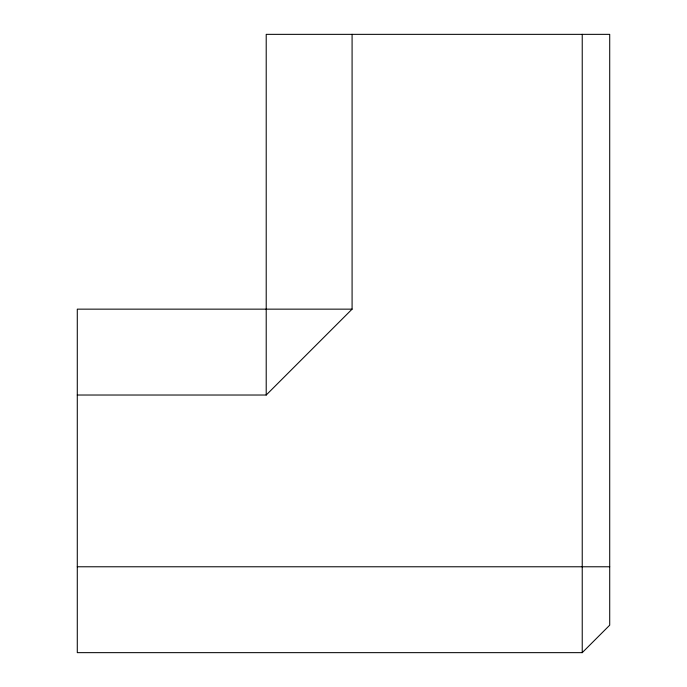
<?xml version="1.0" encoding="UTF-8"?>
<svg xmlns="http://www.w3.org/2000/svg" width="687" height="687" viewBox="0 0 687 687"><rect width="100%" height="100%" fill="white"/><g stroke="black" fill="none" stroke-linecap="round" stroke-linejoin="round"><path stroke-width="1.03" d="M77.287 395.025L266.212 395.025L352.087 309.15L352.087 34.35M352.087 309.15L77.287 309.15L77.287 652.65L582.232 652.65L609.712 625.17L609.712 34.35L266.212 34.35L266.212 395.025M77.287 566.775L609.712 566.775M582.232 34.35L582.232 652.65"/></g></svg>
